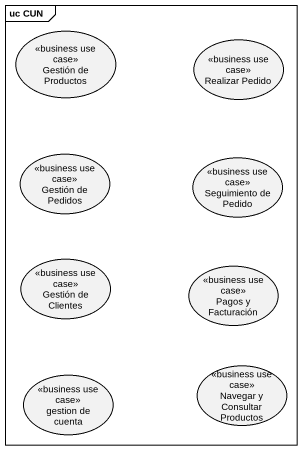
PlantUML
@startuml
mainframe uc CUN
usecase "Gestión de Productos" as Gestión_de_Productos <<business use case>>
usecase "Realizar Pedido" as Realizar_Pedido <<business use case>>
usecase "Gestión de Pedidos" as Gestión_de_Pedidos <<business use case>>
usecase "Seguimiento de Pedido" as Seguimiento_de_Pedido <<business use case>>
usecase "Gestión de Clientes" as Gestión_de_Clientes <<business use case>>
usecase "Pagos y Facturación" as Pagos_y_Facturación <<business use case>>
usecase "gestion de cuenta" as gestion_de_cuenta <<business use case>>
usecase "Navegar y Consultar Productos" as Navegar_y_Consultar <<business use case>>
@enduml
